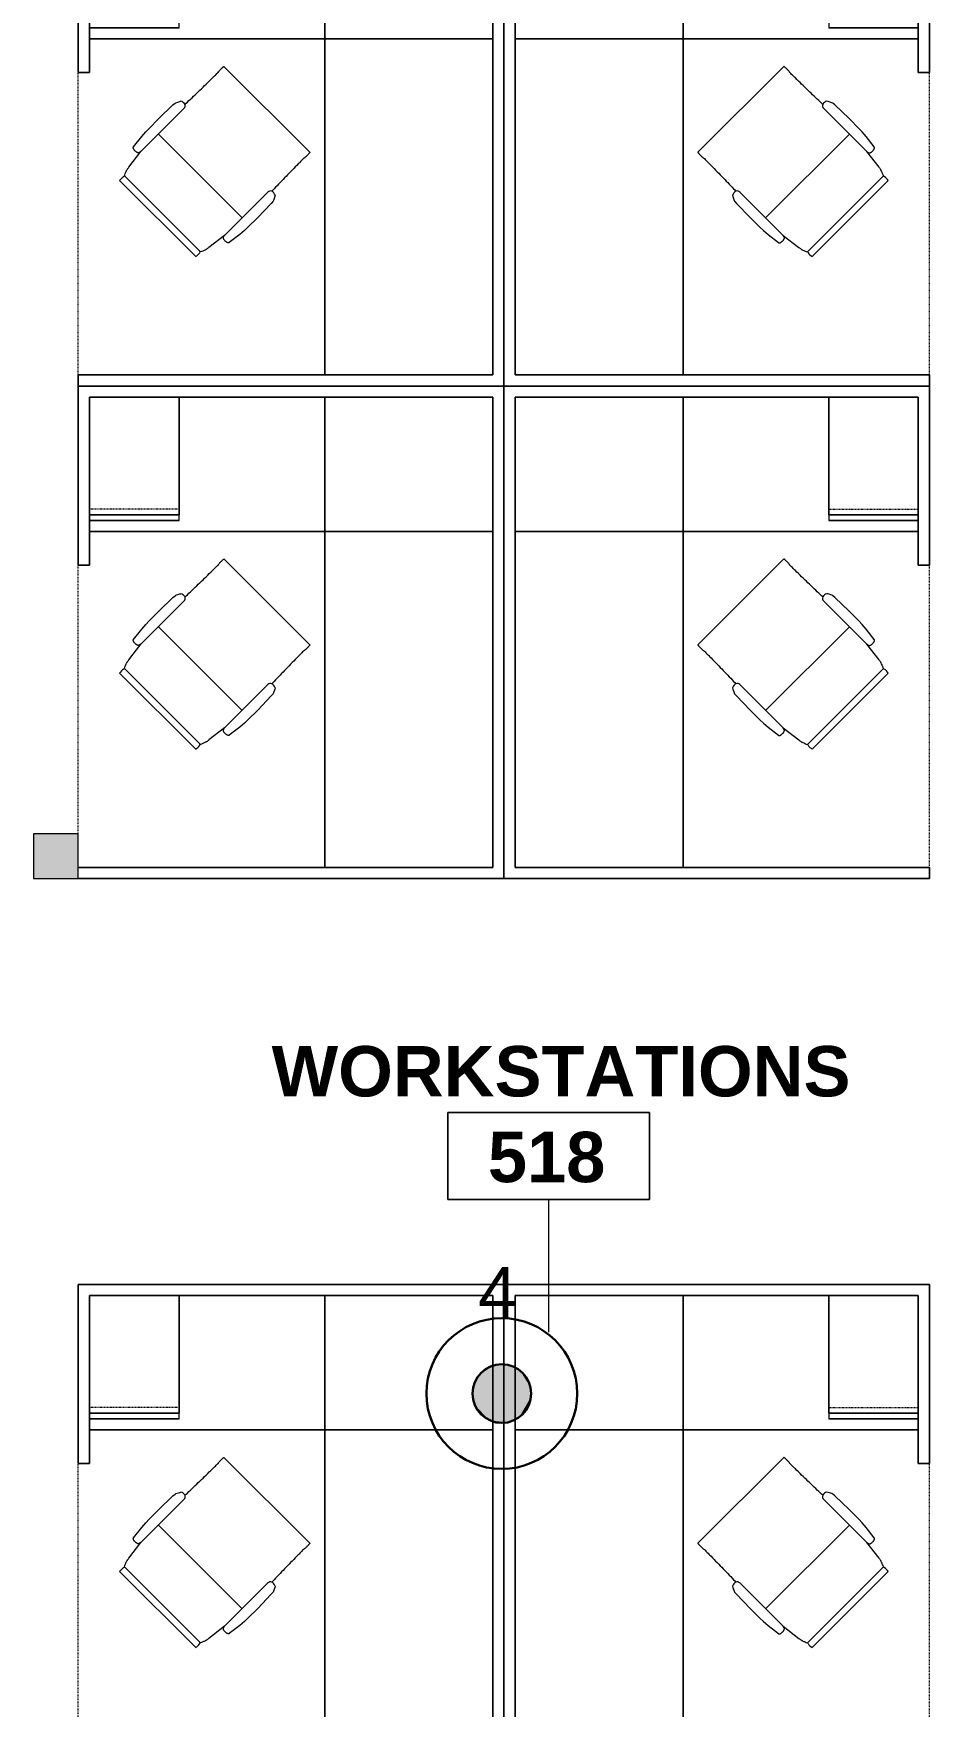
# Model space of a CAD drawing. Header units: inches. Extents: x 0 to 1865, y 0 to 1094.
# Drawn here: x 293 to 453, y 369.6 to 668.5 of the extents above; entities that cross this region are included whole.
import ezdxf

# ---------------------------------------------------------------- set-up
doc = ezdxf.new("R2010")
doc.units = ezdxf.units.IN
doc.header["$MEASUREMENT"] = 0
doc.linetypes.add('DASH 1_32_', pattern=[0.0625, 0.03125, -0.03125])
doc.linetypes.add('Dash 1_8_', pattern=[0.25, 0.125, -0.125])
for name, color, linetype, lineweight in [('A-ANNO-NOTE', 131, 'Continuous', 9), ('A-AREA-IDEN', 2, 'Continuous', 9), ('CORE', 7, 'Continuous', 9), ('I-FURN', 30, 'Continuous', 9), ('S-COLS', 52, 'Continuous', 13), ('Victor Bldg - 5th Floor_LINK_dwg', 8, 'Continuous', 9)]:
    doc.layers.add(name, color=color, linetype=linetype, lineweight=lineweight)
doc.styles.add('Swis721 Lt BT', font='swissl.ttf', dxfattribs={"height": 9})
doc.styles.add('Swis721 Lt BT_B', font='', dxfattribs={"height": 9})
doc.styles.get('Swis721 Lt BT_B').set_extended_font_data('Swis721 Lt BT', bold=True)

# ---------------------------------------------------------------- blocks, each defined once
blk = doc.blocks.new('Victor Bldg - 5th Floor_LINK_dwg-6972324-Level 05 POWER _ SIGNAL')
at = {"layer": 'CORE'}
for p, q in [((301, 519.5), (301, 525.5)), ((301, 517.5), (301, 519.5))]:
    blk.add_line(p, q, dxfattribs=at)
blk = doc.blocks.new('Concrete-Rectangular-Column - 8x8-7061903-Level 05 POWER _ SIGNAL')
at = {"layer": 'S-COLS', "lineweight": 9}
blk.add_hatch(color=7, dxfattribs=at).paths.add_polyline_path([(4, -4), (4, 4), (-4, 4), (-4, -4)], flags=0)
at = {"layer": 'S-COLS', "color": 8, "lineweight": 20}
for p, q in [((4, 4), (-4, 4)), ((-4, 4), (-4, -4)), ((4, -4), (4, 4)), ((-4, -4), (4, -4))]:
    blk.add_line(p, q, dxfattribs=at)
blk = doc.blocks.new('HermanMiller_Collection_Eames_AluminumGroup_LoungeChairSwivel - Arms Swivel Base-7952355-Level 05 POWER _ SIGNAL')
at = {"layer": 'I-FURN'}
for p, q in [((-6.94, 12.09), (-4.59, 12.38)), ((-4.59, 12.38), (-3.51, 12.46)), ((-3.51, 12.46), (-2.64, 12.49)), ((-2.64, 12.49), (-0.18, 12.49)), ((-0.18, 12.49), (3.32, 12.43)), ((3.32, 12.43), (3.84, 12.38)), ((3.84, 12.38), (3.99, 12.34)), ((3.99, 12.34), (4.64, 12.01)), ((4.64, 12.01), (4.83, 11.89)), ((-12.96, -9.61), (-12.96, 9.61)), ((-11.95, 9.63), (-11.95, 9.59)), ((-11.95, 9.59), (-11.76, 9.6)), ((-11.76, -9.6), (-11.76, 9.6)), ((-10.12, 10.12), (-6.61, 10.58)), ((-6.61, 10.58), (-6.94, 10.64)), ((-6.61, 10.58), (4.33, 10.58)), ((-2.19, 10.58), (-2.19, -10.58)), ((13.22, 10.83), (13.22, 10.86)), ((14.64, 10.85), (14.64, -10.85)), ((-11.95, -9.59), (-11.95, -9.63)), ((-11.76, -9.6), (-11.95, -9.59)), ((-6.61, -10.58), (-10.12, -10.12)), ((-6.94, -10.64), (-6.61, -10.58)), ((-6.61, -10.58), (4.33, -10.58)), ((4.83, -11.89), (4.64, -12.01)), ((13.22, -10.86), (13.22, -10.83)), ((-4.59, -12.38), (-6.94, -12.09)), ((-3.51, -12.46), (-4.59, -12.38)), ((-2.64, -12.49), (-3.51, -12.46)), ((-0.18, -12.49), (-2.64, -12.49)), ((3.32, -12.43), (-0.18, -12.49)), ((3.84, -12.38), (3.32, -12.43)), ((3.99, -12.34), (3.84, -12.38)), ((4.64, -12.01), (3.99, -12.34))]:
    blk.add_line(p, q, dxfattribs=at)
at = {"layer": 'I-FURN', "flags": 128}
for points in [[(4.94, 10.96), (5.23, 10.95), (5.52, 10.95)], [(5.52, -10.95), (5.23, -10.95), (4.94, -10.96)]]:
    blk.add_lwpolyline(points, dxfattribs=at)
at = {"layer": 'I-FURN'}
for centre, radius, start, end in [((-12.38, 5.3), 4.35, 84.2936, 97.7064), ((4.33, 11.27), 0.69, 270, 332.7502), ((3.68, 11.28), 1.3, 345.8347, 28.1255), ((-12.38, -5.3), 4.35, 262.2936, 275.7064), ((4.33, -11.27), 0.69, 27.2498, 90), ((3.68, -11.28), 1.3, 331.8745, 14.1653)]:
    blk.add_arc(centre, radius, start, end, dxfattribs=at)
for points, knots in [([(-6.94, 10.64), (-6.95, 10.65), (-6.96, 10.65), (-6.99, 10.65), (-7, 10.66), (-7.02, 10.67), (-7.03, 10.68), (-7.05, 10.69), (-7.06, 10.7), (-7.07, 10.71), (-7.08, 10.72), (-7.09, 10.73), (-7.1, 10.74), (-7.11, 10.76), (-7.11, 10.77), (-7.12, 10.78), (-7.13, 10.8), (-7.14, 10.81), (-7.15, 10.83), (-7.16, 10.85), (-7.17, 10.87), (-7.18, 10.9), (-7.2, 10.95), (-7.22, 11.02), (-7.24, 11.11), (-7.25, 11.23), (-7.26, 11.37), (-7.25, 11.52), (-7.23, 11.66), (-7.21, 11.77), (-7.18, 11.85), (-7.16, 11.9), (-7.15, 11.92), (-7.14, 11.94), (-7.13, 11.96), (-7.12, 11.97), (-7.11, 11.98), (-7.1, 12), (-7.09, 12.01), (-7.08, 12.02), (-7.07, 12.03), (-7.06, 12.04), (-7.05, 12.04), (-7.05, 12.05), (-7.03, 12.06), (-7.02, 12.07), (-7, 12.08), (-6.99, 12.08), (-6.97, 12.09), (-6.95, 12.09), (-6.94, 12.09)], [-1, -1, -1, -1, -0.984375, -0.96875, -0.957031, -0.953125, -0.9375, -0.921875, -0.917969, -0.914062, -0.90625, -0.890625, -0.882812, -0.875, -0.867188, -0.859375, -0.84375, -0.835938, -0.828125, -0.8125, -0.796875, -0.78125, -0.75, -0.708333, -0.666667, -0.583333, -0.5, -0.416667, -0.333333, -0.25, -0.208333, -0.1875, -0.166667, -0.15625, -0.145833, -0.135417, -0.125, -0.114583, -0.104167, -0.09375, -0.088542, -0.083333, -0.078125, -0.072917, -0.0625, -0.052083, -0.041667, -0.03125, -0.020833, 0, 0, 0, 0]), ([(13.22, 10.86), (13.22, 10.87), (13.22, 10.87), (13.23, 10.87), (13.25, 10.88), (13.27, 10.88), (13.29, 10.88), (13.32, 10.88), (13.34, 10.88)], [-1, -1, -1, -1, -0.75, -0.625, -0.5, -0.375, -0.25, 0, 0, 0, 0]), ([(13.34, 10.88), (13.4, 10.89), (13.61, 10.9), (13.97, 10.9), (14.25, 10.89), (14.38, 10.89), (14.47, 10.88), (14.54, 10.87), (14.6, 10.87), (14.63, 10.86), (14.64, 10.85), (14.64, 10.85)], [-1, -1, -1, -1, -0.857143, -0.571429, -0.428571, -0.357143, -0.285714, -0.214286, -0.142857, -0.071429, 0, 0, 0, 0]), ([(-6.94, -12.09), (-6.95, -12.09), (-6.96, -12.09), (-6.99, -12.08), (-7, -12.08), (-7.02, -12.07), (-7.03, -12.06), (-7.05, -12.05), (-7.06, -12.04), (-7.07, -12.03), (-7.08, -12.02), (-7.09, -12.01), (-7.1, -12), (-7.11, -11.98), (-7.12, -11.97), (-7.12, -11.96), (-7.13, -11.94), (-7.14, -11.93), (-7.15, -11.91), (-7.16, -11.89), (-7.17, -11.87), (-7.18, -11.84), (-7.21, -11.77), (-7.23, -11.66), (-7.26, -11.47), (-7.26, -11.28), (-7.24, -11.11), (-7.22, -11.02), (-7.2, -10.95), (-7.18, -10.89), (-7.16, -10.85), (-7.15, -10.82), (-7.13, -10.8), (-7.13, -10.78), (-7.12, -10.77), (-7.11, -10.76), (-7.1, -10.74), (-7.08, -10.73), (-7.08, -10.72), (-7.07, -10.71), (-7.06, -10.7), (-7.05, -10.69), (-7.05, -10.69), (-7.03, -10.68), (-7.02, -10.67), (-7, -10.66), (-6.99, -10.65), (-6.97, -10.65), (-6.95, -10.65), (-6.94, -10.64)], [-1, -1, -1, -1, -0.984375, -0.96875, -0.957031, -0.953125, -0.9375, -0.921875, -0.917969, -0.914062, -0.90625, -0.890625, -0.882812, -0.875, -0.867188, -0.859375, -0.84375, -0.835938, -0.828125, -0.8125, -0.796875, -0.78125, -0.75, -0.666667, -0.583333, -0.416667, -0.333333, -0.291667, -0.25, -0.208333, -0.1875, -0.166667, -0.15625, -0.145833, -0.135417, -0.125, -0.114583, -0.104167, -0.09375, -0.088542, -0.083333, -0.078125, -0.072917, -0.0625, -0.052083, -0.041667, -0.03125, -0.020833, 0, 0, 0, 0]), ([(13.34, -10.88), (13.32, -10.88), (13.29, -10.88), (13.27, -10.88), (13.25, -10.88), (13.23, -10.87), (13.22, -10.87), (13.22, -10.87), (13.22, -10.86)], [-1, -1, -1, -1, -0.75, -0.625, -0.5, -0.375, -0.25, 0, 0, 0, 0]), ([(14.64, -10.85), (14.64, -10.86), (14.62, -10.86), (14.52, -10.88), (14.27, -10.9), (13.87, -10.9), (13.54, -10.9), (13.4, -10.89), (13.34, -10.88)], [-1, -1, -1, -1, -0.892857, -0.785714, -0.571429, -0.285714, -0.142857, 0, 0, 0, 0])]:
    blk.add_open_spline(points, degree=3, knots=knots, dxfattribs=at)
for points in [[(-11.76, 9.6), (-11.64, 9.67), (-11.37, 9.8), (-11.02, 9.92), (-10.83, 9.99)], [(-10.83, 9.99), (-10.79, 10), (-10.71, 10.02), (-10.55, 10.06), (-10.35, 10.09), (-10.2, 10.11), (-10.12, 10.12)], [(5.52, 10.95), (6.54, 10.92), (8.59, 10.89), (10.68, 10.85), (11.73, 10.84)], [(11.73, 10.84), (11.97, 10.84), (12.47, 10.83), (12.96, 10.83), (13.22, 10.83)], [(-10.83, -9.99), (-11.02, -9.92), (-11.37, -9.8), (-11.64, -9.67), (-11.76, -9.6)], [(-10.12, -10.12), (-10.2, -10.11), (-10.35, -10.09), (-10.55, -10.06), (-10.71, -10.02), (-10.79, -10), (-10.83, -9.99)], [(11.73, -10.84), (10.68, -10.85), (8.59, -10.89), (6.54, -10.92), (5.52, -10.95)], [(13.22, -10.83), (12.96, -10.83), (12.47, -10.83), (11.97, -10.84), (11.73, -10.84)]]:
    blk.add_open_spline(points, degree=3, dxfattribs=at)
blk = doc.blocks.new('Adjustable Workstation 1 - 6x7-V17-Level 05 POWER _ SIGNAL')
at = {"layer": 'I-FURN'}
for p, q in [((76, 0), (0, 0)), ((0, 0), (0, -88)), ((0, 0), (76, 0)), ((0, -88), (0, 0)), ((76, -2), (76, 0)), ((76, 0), (76, -2)), ((32, -2), (2, -2)), ((2, -2), (2, -86)), ((2, -86), (2, -2)), ((2, -2), (32, -2)), ((2, -86), (2, -2)), ((2, -2), (76, -2)), ((32, -2), (2, -2)), ((2, -2), (2, -62)), ((32, -86), (32, -2)), ((32, -2), (32, -86)), ((76, -2), (32, -2)), ((76, -56), (74, -56)), ((74, -56), (74, -86)), ((74, -62), (74, -56)), ((74, -56), (76, -56)), ((76, -80), (76, -56)), ((76, -56), (76, -80)), ((2, -62), (2, -86)), ((32, -62), (2, -62)), ((2, -62), (2, -86)), ((2, -86), (2, -62)), ((2, -62), (32, -62)), ((74, -62), (32, -62)), ((32, -62), (74, -62)), ((74, -64), (74, -62)), ((74, -86), (74, -62)), ((74, -62), (74, -86)), ((58, -64), (74, -64)), ((58, -64), (74, -64)), ((58, -64), (74, -64)), ((58, -64), (74, -64)), ((58, -64), (74, -64)), ((58, -64), (74, -64)), ((58, -64), (58, -86)), ((74, -64), (58, -64)), ((74, -64), (58, -64)), ((58, -64), (58, -65)), ((74, -64), (58, -64)), ((58, -64), (74, -64)), ((58, -64), (58, -65)), ((58, -64), (58, -65)), ((74, -64), (58, -64)), ((58, -64), (74, -64)), ((58, -64), (58, -65)), ((58, -64), (58, -65)), ((74, -64), (58, -64)), ((58, -64), (74, -64)), ((58, -64), (58, -65)), ((58, -64), (58, -65)), ((58, -65), (74, -65)), ((58, -86), (58, -65)), ((58, -65), (74, -65)), ((74, -65), (58, -65)), ((58, -65), (74, -65)), ((74, -65), (58, -65)), ((58, -65), (74, -65)), ((74, -65), (58, -65)), ((58, -65), (74, -65)), ((74, -86), (74, -64)), ((74, -65), (74, -64)), ((74, -65), (74, -64)), ((74, -64), (74, -65)), ((74, -65), (74, -64)), ((74, -64), (74, -65)), ((74, -65), (74, -64)), ((74, -64), (74, -65)), ((74, -65), (74, -64)), ((74, -65), (74, -86)), ((74, -86), (74, -65)), ((76, -80), (76, -88)), ((2, -86), (32, -86)), ((32, -86), (2, -86)), ((74, -86), (2, -86)), ((2, -86), (32, -86)), ((2, -86), (32, -86)), ((32, -86), (2, -86)), ((32, -86), (58, -86)), ((32, -86), (74, -86)), ((74, -86), (32, -86)), ((58, -86), (74, -86)), ((74, -86), (58, -86)), ((58, -86), (74, -86)), ((0, -88), (76, -88)), ((76, -88), (0, -88))]:
    blk.add_line(p, q, dxfattribs=at)
at = {"layer": 'I-FURN', "linetype": 'Dash 1_8_'}
for p, q in [((76, 0), (76, -2)), ((76, -2), (76, -56)), ((76, -56), (76, -80)), ((76, -80), (76, -88))]:
    blk.add_line(p, q, dxfattribs=at)
at = {"layer": 'I-FURN', "linetype": 'DASH 1_32_'}
blk.add_line((58, -66), (74, -66), dxfattribs=at)
blk = doc.blocks.new('HermanMiller_Collection_Eames_AluminumGroup_LoungeChairSwivel - Arms Swivel Base-7952356-Level 05 POWER _ SIGNAL')
at = {"layer": 'I-FURN'}
for p, q in [((-4.59, 12.38), (-6.94, 12.09)), ((-3.51, 12.46), (-4.59, 12.38)), ((-2.64, 12.49), (-3.51, 12.46)), ((-0.18, 12.49), (-2.64, 12.49)), ((3.32, 12.43), (-0.18, 12.49)), ((3.84, 12.38), (3.32, 12.43)), ((3.99, 12.34), (3.84, 12.38)), ((4.64, 12.01), (3.99, 12.34)), ((4.83, 11.89), (4.64, 12.01)), ((-12.96, 9.61), (-12.96, -9.61)), ((-11.95, 9.59), (-11.95, 9.63)), ((-11.76, 9.6), (-11.95, 9.59)), ((-11.76, 9.6), (-11.76, -9.6)), ((-6.61, 10.58), (-10.12, 10.12)), ((-6.94, 10.64), (-6.61, 10.58)), ((-6.61, 10.58), (4.33, 10.58)), ((-2.19, -10.58), (-2.19, 10.58)), ((13.22, 10.86), (13.22, 10.83)), ((14.64, -10.85), (14.64, 10.85)), ((-11.95, -9.63), (-11.95, -9.59)), ((-11.95, -9.59), (-11.76, -9.6)), ((-10.12, -10.12), (-6.61, -10.58)), ((-6.61, -10.58), (-6.94, -10.64)), ((-6.61, -10.58), (4.33, -10.58)), ((4.64, -12.01), (4.83, -11.89)), ((13.22, -10.83), (13.22, -10.86)), ((-6.94, -12.09), (-4.59, -12.38)), ((-4.59, -12.38), (-3.51, -12.46)), ((-3.51, -12.46), (-2.64, -12.49)), ((-2.64, -12.49), (-0.18, -12.49)), ((-0.18, -12.49), (3.32, -12.43)), ((3.32, -12.43), (3.84, -12.38)), ((3.84, -12.38), (3.99, -12.34)), ((3.99, -12.34), (4.64, -12.01))]:
    blk.add_line(p, q, dxfattribs=at)
at = {"layer": 'I-FURN', "flags": 128}
for points in [[(5.52, 10.95), (5.23, 10.95), (4.94, 10.96)], [(4.94, -10.96), (5.23, -10.95), (5.52, -10.95)]]:
    blk.add_lwpolyline(points, dxfattribs=at)
at = {"layer": 'I-FURN'}
for centre, radius, start, end in [((-12.38, 5.3), 4.35, 84.2936, 97.7064), ((4.33, 11.27), 0.69, 270, 332.7502), ((3.68, 11.28), 1.3, 345.8347, 28.1255), ((-12.38, -5.3), 4.35, 262.2936, 275.7064), ((4.33, -11.27), 0.69, 27.2498, 90), ((3.68, -11.28), 1.3, 331.8745, 14.1653)]:
    blk.add_arc(centre, radius, start, end, dxfattribs=at)
for points, knots in [([(-6.94, 12.09), (-6.95, 12.09), (-6.97, 12.09), (-6.99, 12.08), (-7, 12.08), (-7.02, 12.07), (-7.03, 12.06), (-7.05, 12.05), (-7.05, 12.04), (-7.06, 12.04), (-7.07, 12.03), (-7.08, 12.02), (-7.09, 12.01), (-7.1, 12), (-7.11, 11.98), (-7.12, 11.97), (-7.13, 11.96), (-7.14, 11.94), (-7.15, 11.92), (-7.16, 11.9), (-7.18, 11.85), (-7.21, 11.77), (-7.23, 11.66), (-7.25, 11.52), (-7.26, 11.37), (-7.25, 11.23), (-7.24, 11.11), (-7.22, 11.02), (-7.2, 10.95), (-7.18, 10.9), (-7.17, 10.87), (-7.16, 10.85), (-7.15, 10.83), (-7.14, 10.81), (-7.13, 10.8), (-7.12, 10.78), (-7.11, 10.77), (-7.11, 10.76), (-7.1, 10.74), (-7.09, 10.73), (-7.08, 10.72), (-7.07, 10.71), (-7.06, 10.7), (-7.05, 10.69), (-7.03, 10.68), (-7.02, 10.67), (-7, 10.66), (-6.99, 10.65), (-6.96, 10.65), (-6.95, 10.65), (-6.94, 10.64)], [0, 0, 0, 0, 0.020833, 0.03125, 0.041667, 0.052083, 0.0625, 0.072917, 0.078125, 0.083333, 0.088542, 0.09375, 0.104167, 0.114583, 0.125, 0.135417, 0.145833, 0.15625, 0.166667, 0.1875, 0.208333, 0.25, 0.333333, 0.416667, 0.5, 0.583333, 0.666667, 0.708333, 0.75, 0.78125, 0.796875, 0.8125, 0.828125, 0.835938, 0.84375, 0.859375, 0.867188, 0.875, 0.882812, 0.890625, 0.90625, 0.914062, 0.917969, 0.921875, 0.9375, 0.953125, 0.957031, 0.96875, 0.984375, 1, 1, 1, 1]), ([(13.34, 10.88), (13.32, 10.88), (13.29, 10.88), (13.27, 10.88), (13.25, 10.88), (13.23, 10.87), (13.22, 10.87), (13.22, 10.87), (13.22, 10.86)], [0, 0, 0, 0, 0.25, 0.375, 0.5, 0.625, 0.75, 1, 1, 1, 1]), ([(14.64, 10.85), (14.64, 10.85), (14.63, 10.86), (14.6, 10.87), (14.54, 10.87), (14.47, 10.88), (14.38, 10.89), (14.25, 10.89), (13.97, 10.9), (13.61, 10.9), (13.4, 10.89), (13.34, 10.88)], [0, 0, 0, 0, 0.071429, 0.142857, 0.214286, 0.285714, 0.357143, 0.428571, 0.571429, 0.857143, 1, 1, 1, 1]), ([(-6.94, -10.64), (-6.95, -10.65), (-6.97, -10.65), (-6.99, -10.65), (-7, -10.66), (-7.02, -10.67), (-7.03, -10.68), (-7.05, -10.69), (-7.05, -10.69), (-7.06, -10.7), (-7.07, -10.71), (-7.08, -10.72), (-7.08, -10.73), (-7.1, -10.74), (-7.11, -10.76), (-7.12, -10.77), (-7.13, -10.78), (-7.13, -10.8), (-7.15, -10.82), (-7.16, -10.85), (-7.18, -10.89), (-7.2, -10.95), (-7.22, -11.02), (-7.24, -11.11), (-7.26, -11.28), (-7.26, -11.47), (-7.23, -11.66), (-7.21, -11.77), (-7.18, -11.84), (-7.17, -11.87), (-7.16, -11.89), (-7.15, -11.91), (-7.14, -11.93), (-7.13, -11.94), (-7.12, -11.96), (-7.12, -11.97), (-7.11, -11.98), (-7.1, -12), (-7.09, -12.01), (-7.08, -12.02), (-7.07, -12.03), (-7.06, -12.04), (-7.05, -12.05), (-7.03, -12.06), (-7.02, -12.07), (-7, -12.08), (-6.99, -12.08), (-6.96, -12.09), (-6.95, -12.09), (-6.94, -12.09)], [0, 0, 0, 0, 0.020833, 0.03125, 0.041667, 0.052083, 0.0625, 0.072917, 0.078125, 0.083333, 0.088542, 0.09375, 0.104167, 0.114583, 0.125, 0.135417, 0.145833, 0.15625, 0.166667, 0.1875, 0.208333, 0.25, 0.291667, 0.333333, 0.416667, 0.583333, 0.666667, 0.75, 0.78125, 0.796875, 0.8125, 0.828125, 0.835938, 0.84375, 0.859375, 0.867188, 0.875, 0.882812, 0.890625, 0.90625, 0.914062, 0.917969, 0.921875, 0.9375, 0.953125, 0.957031, 0.96875, 0.984375, 1, 1, 1, 1]), ([(13.22, -10.86), (13.22, -10.87), (13.22, -10.87), (13.23, -10.87), (13.25, -10.88), (13.27, -10.88), (13.29, -10.88), (13.32, -10.88), (13.34, -10.88)], [0, 0, 0, 0, 0.25, 0.375, 0.5, 0.625, 0.75, 1, 1, 1, 1]), ([(13.34, -10.88), (13.4, -10.89), (13.54, -10.9), (13.87, -10.9), (14.27, -10.9), (14.52, -10.88), (14.62, -10.86), (14.64, -10.86), (14.64, -10.85)], [0, 0, 0, 0, 0.142857, 0.285714, 0.571429, 0.785714, 0.892857, 1, 1, 1, 1])]:
    blk.add_open_spline(points, degree=3, knots=knots, dxfattribs=at)
for points in [[(-10.83, 9.99), (-11.02, 9.92), (-11.37, 9.8), (-11.64, 9.67), (-11.76, 9.6)], [(-10.12, 10.12), (-10.2, 10.11), (-10.35, 10.09), (-10.55, 10.06), (-10.71, 10.02), (-10.79, 10), (-10.83, 9.99)], [(11.73, 10.84), (10.68, 10.85), (8.59, 10.89), (6.54, 10.92), (5.52, 10.95)], [(13.22, 10.83), (12.96, 10.83), (12.47, 10.83), (11.97, 10.84), (11.73, 10.84)], [(-11.76, -9.6), (-11.64, -9.67), (-11.37, -9.8), (-11.02, -9.92), (-10.83, -9.99)], [(-10.83, -9.99), (-10.79, -10), (-10.71, -10.02), (-10.55, -10.06), (-10.35, -10.09), (-10.2, -10.11), (-10.12, -10.12)], [(5.52, -10.95), (6.54, -10.92), (8.59, -10.89), (10.68, -10.85), (11.73, -10.84)], [(11.73, -10.84), (11.97, -10.84), (12.47, -10.83), (12.96, -10.83), (13.22, -10.83)]]:
    blk.add_open_spline(points, degree=3, dxfattribs=at)
blk = doc.blocks.new('Adjustable Workstation 1 - 6x7-V14-Level 05 POWER _ SIGNAL')
at = {"layer": 'I-FURN'}
for p, q in [((76, 88), (0, 88)), ((0, 88), (0, 0)), ((0, 0), (0, 88)), ((0, 88), (76, 88)), ((76, 56), (76, 88)), ((76, 88), (76, 56)), ((32, 86), (2, 86)), ((2, 86), (2, 2)), ((2, 2), (2, 86)), ((2, 86), (32, 86)), ((2, 2), (2, 86)), ((2, 86), (74, 86)), ((32, 86), (2, 86)), ((2, 86), (2, 62)), ((32, 86), (2, 86)), ((2, 86), (2, 62)), ((2, 62), (2, 86)), ((2, 86), (32, 86)), ((32, 2), (32, 86)), ((32, 86), (32, 2)), ((58, 86), (32, 86)), ((74, 86), (32, 86)), ((32, 86), (74, 86)), ((74, 86), (58, 86)), ((58, 86), (58, 64)), ((58, 65), (58, 86)), ((58, 86), (74, 86)), ((74, 86), (58, 86)), ((74, 64), (74, 86)), ((74, 86), (74, 65)), ((74, 86), (74, 56)), ((74, 65), (74, 86)), ((74, 62), (74, 86)), ((74, 86), (74, 62)), ((74, 65), (58, 65)), ((74, 65), (58, 65)), ((58, 65), (58, 64)), ((74, 65), (58, 65)), ((58, 65), (74, 65)), ((58, 65), (58, 64)), ((58, 65), (58, 64)), ((74, 65), (58, 65)), ((58, 65), (74, 65)), ((58, 65), (58, 64)), ((58, 65), (58, 64)), ((74, 65), (58, 65)), ((58, 65), (74, 65)), ((58, 65), (58, 64)), ((58, 65), (58, 64)), ((58, 64), (74, 64)), ((58, 64), (74, 64)), ((58, 64), (74, 64)), ((58, 64), (74, 64)), ((58, 64), (74, 64)), ((58, 64), (74, 64)), ((58, 64), (74, 64)), ((58, 64), (74, 64)), ((74, 64), (58, 64)), ((58, 64), (74, 64)), ((74, 64), (58, 64)), ((58, 64), (74, 64)), ((74, 64), (58, 64)), ((58, 64), (74, 64)), ((74, 64), (74, 65)), ((74, 64), (74, 65)), ((74, 65), (74, 64)), ((74, 64), (74, 65)), ((74, 65), (74, 64)), ((74, 64), (74, 65)), ((74, 65), (74, 64)), ((74, 64), (74, 65)), ((74, 62), (74, 64)), ((2, 62), (2, 2)), ((2, 62), (32, 62)), ((32, 62), (2, 62)), ((32, 62), (74, 62)), ((74, 62), (32, 62)), ((74, 56), (74, 62)), ((74, 56), (76, 56)), ((76, 56), (74, 56)), ((0, 0), (76, 0)), ((76, 0), (0, 0)), ((2, 2), (32, 2)), ((32, 2), (2, 2)), ((76, 2), (2, 2)), ((2, 2), (32, 2)), ((32, 2), (76, 2)), ((76, 0), (76, 2)), ((76, 2), (76, 0))]:
    blk.add_line(p, q, dxfattribs=at)
at = {"layer": 'I-FURN', "linetype": 'Dash 1_8_'}
for p, q in [((76, 56), (76, 88)), ((76, 2), (76, 56)), ((76, 0), (76, 2))]:
    blk.add_line(p, q, dxfattribs=at)
at = {"layer": 'I-FURN', "linetype": 'DASH 1_32_'}
blk.add_line((58, 66), (74, 66), dxfattribs=at)
blk = doc.blocks.new('Adjustable Workstation 1 - 6x7-V18-Level 05 POWER _ SIGNAL')
at = {"layer": 'I-FURN'}
for p, q in [((76, 0), (0, 0)), ((0, 0), (0, -88)), ((0, 0), (76, 0)), ((0, -88), (0, 0)), ((76, 0), (76, -2)), ((32, -2), (2, -2)), ((2, -2), (2, -86)), ((2, -86), (2, -2)), ((2, -2), (32, -2)), ((2, -86), (2, -2)), ((2, -2), (76, -2)), ((32, -2), (2, -2)), ((2, -2), (2, -62)), ((32, -86), (32, -2)), ((32, -2), (32, -86)), ((76, -2), (32, -2)), ((76, -56), (74, -56)), ((74, -56), (74, -86)), ((74, -62), (74, -56)), ((74, -56), (76, -56)), ((76, -88), (76, -56)), ((76, -56), (76, -88)), ((2, -62), (2, -86)), ((32, -62), (2, -62)), ((2, -62), (2, -86)), ((2, -86), (2, -62)), ((2, -62), (32, -62)), ((74, -62), (32, -62)), ((32, -62), (74, -62)), ((74, -64), (74, -62)), ((74, -86), (74, -62)), ((74, -62), (74, -86)), ((58, -64), (74, -64)), ((58, -64), (74, -64)), ((58, -64), (74, -64)), ((58, -64), (74, -64)), ((58, -64), (74, -64)), ((58, -64), (74, -64)), ((58, -64), (58, -86)), ((74, -64), (58, -64)), ((74, -64), (58, -64)), ((58, -64), (58, -65)), ((74, -64), (58, -64)), ((58, -64), (74, -64)), ((58, -64), (58, -65)), ((58, -64), (58, -65)), ((74, -64), (58, -64)), ((58, -64), (74, -64)), ((58, -64), (58, -65)), ((58, -64), (58, -65)), ((74, -64), (58, -64)), ((58, -64), (74, -64)), ((58, -64), (58, -65)), ((58, -64), (58, -65)), ((58, -65), (74, -65)), ((58, -86), (58, -65)), ((58, -65), (74, -65)), ((74, -65), (58, -65)), ((58, -65), (74, -65)), ((74, -65), (58, -65)), ((58, -65), (74, -65)), ((74, -65), (58, -65)), ((58, -65), (74, -65)), ((74, -86), (74, -64)), ((74, -65), (74, -64)), ((74, -65), (74, -64)), ((74, -64), (74, -65)), ((74, -65), (74, -64)), ((74, -64), (74, -65)), ((74, -65), (74, -64)), ((74, -64), (74, -65)), ((74, -65), (74, -64)), ((74, -65), (74, -86)), ((74, -86), (74, -65)), ((2, -86), (32, -86)), ((32, -86), (2, -86)), ((74, -86), (2, -86)), ((2, -86), (32, -86)), ((2, -86), (32, -86)), ((32, -86), (2, -86)), ((32, -86), (58, -86)), ((32, -86), (74, -86)), ((74, -86), (32, -86)), ((58, -86), (74, -86)), ((74, -86), (58, -86)), ((58, -86), (74, -86)), ((0, -88), (76, -88)), ((76, -88), (0, -88))]:
    blk.add_line(p, q, dxfattribs=at)
at = {"layer": 'I-FURN', "linetype": 'Dash 1_8_'}
for p, q in [((76, 0), (76, -2)), ((76, -2), (76, -8)), ((76, -8), (76, -56)), ((76, -56), (76, -88))]:
    blk.add_line(p, q, dxfattribs=at)
at = {"layer": 'I-FURN', "linetype": 'DASH 1_32_'}
blk.add_line((58, -66), (74, -66), dxfattribs=at)
blk = doc.blocks.new('Adjustable Workstation 1 - 6x7-V30-Level 05 POWER _ SIGNAL')
at = {"layer": 'I-FURN'}
for p, q in [((76, 0), (0, 0)), ((0, 0), (0, -88)), ((0, 0), (76, 0)), ((0, -88), (0, 0)), ((76, 0), (76, -0.5)), ((32, -2), (2, -2)), ((2, -2), (2, -86)), ((2, -86), (2, -2)), ((2, -2), (32, -2)), ((2, -86), (2, -2)), ((2, -2), (76, -2)), ((32, -2), (2, -2)), ((2, -2), (2, -62)), ((32, -86), (32, -2)), ((32, -2), (32, -86)), ((76, -2), (32, -2)), ((76, -2), (76, -0.5)), ((76, -0.5), (76, -2)), ((76, -56), (74, -56)), ((74, -56), (74, -86)), ((74, -62), (74, -56)), ((74, -56), (76, -56)), ((76, -88), (76, -56)), ((76, -56), (76, -88)), ((2, -62), (2, -86)), ((32, -62), (2, -62)), ((2, -62), (2, -86)), ((2, -86), (2, -62)), ((2, -62), (32, -62)), ((74, -62), (32, -62)), ((32, -62), (74, -62)), ((74, -64), (74, -62)), ((74, -86), (74, -62)), ((74, -62), (74, -86)), ((58, -64), (74, -64)), ((58, -64), (74, -64)), ((58, -64), (74, -64)), ((58, -64), (74, -64)), ((58, -64), (74, -64)), ((58, -64), (74, -64)), ((58, -64), (58, -86)), ((74, -64), (58, -64)), ((74, -64), (58, -64)), ((58, -64), (58, -65)), ((74, -64), (58, -64)), ((58, -64), (74, -64)), ((58, -64), (58, -65)), ((58, -64), (58, -65)), ((74, -64), (58, -64)), ((58, -64), (74, -64)), ((58, -64), (58, -65)), ((58, -64), (58, -65)), ((74, -64), (58, -64)), ((58, -64), (74, -64)), ((58, -64), (58, -65)), ((58, -64), (58, -65)), ((58, -65), (74, -65)), ((58, -86), (58, -65)), ((58, -65), (74, -65)), ((74, -65), (58, -65)), ((58, -65), (74, -65)), ((74, -65), (58, -65)), ((58, -65), (74, -65)), ((74, -65), (58, -65)), ((58, -65), (74, -65)), ((74, -86), (74, -64)), ((74, -65), (74, -64)), ((74, -65), (74, -64)), ((74, -64), (74, -65)), ((74, -65), (74, -64)), ((74, -64), (74, -65)), ((74, -65), (74, -64)), ((74, -64), (74, -65)), ((74, -65), (74, -64)), ((74, -65), (74, -86)), ((74, -86), (74, -65)), ((2, -86), (32, -86)), ((32, -86), (2, -86)), ((74, -86), (2, -86)), ((2, -86), (32, -86)), ((2, -86), (32, -86)), ((32, -86), (2, -86)), ((32, -86), (58, -86)), ((32, -86), (74, -86)), ((74, -86), (32, -86)), ((58, -86), (74, -86)), ((74, -86), (58, -86)), ((58, -86), (74, -86)), ((0, -88), (76, -88)), ((76, -88), (0, -88))]:
    blk.add_line(p, q, dxfattribs=at)
at = {"layer": 'I-FURN', "linetype": 'Dash 1_8_'}
for p, q in [((76, 0), (76, -0.5)), ((76, -0.5), (76, -2)), ((76, -2), (76, -56)), ((76, -56), (76, -88))]:
    blk.add_line(p, q, dxfattribs=at)
at = {"layer": 'I-FURN', "linetype": 'DASH 1_32_'}
blk.add_line((58, -66), (74, -66), dxfattribs=at)
blk = doc.blocks.new('Room Tag - Room Name and Number-3379422-Level 05 POWER _ SIGNAL')
at = {"layer": 'A-AREA-IDEN'}
for p, q in [((-0.1881, -0.1636), (-0.1881, -0.0018)), ((-0.1881, -0.0018), (0.1869, -0.0018)), ((0.1869, -0.0018), (-0.1881, -0.0018)), ((-0.1881, -0.0018), (-0.1881, -0.1636)), ((0.1869, -0.0018), (0.1869, -0.1636)), ((0.1869, -0.1636), (0.1869, -0.0018)), ((0.1869, -0.1636), (-0.1881, -0.1636)), ((-0.1881, -0.1636), (0.1869, -0.1636))]:
    blk.add_line(p, q, dxfattribs=at)

msp = doc.modelspace()

# ---------------------------------------------------------------- hatches: boundary and pattern name
at = {"layer": 'A-ANNO-NOTE'}
for points in [[(374.33, 420.77), (375.11, 430.52), (371.79, 423.45)], [(371.79, 423.45), (375.11, 430.52), (372.5, 428.73)], [(372.5, 428.73), (375.11, 430.52), (373.39, 429.62)], [(373.39, 429.62), (375.11, 430.52), (373.96, 430.01)], [(374.33, 420.77), (379.76, 421.28), (375.11, 430.52)], [(375.11, 430.52), (377.32, 430.69), (375.93, 430.69)], [(379.87, 429.62), (377.32, 430.69), (375.11, 430.52)], [(379.76, 421.28), (379.87, 429.62), (375.11, 430.52)], [(377.32, 430.69), (377.05, 430.72), (376.21, 430.72)], [(379.87, 429.62), (378.14, 430.52), (377.32, 430.69)], [(379.87, 429.62), (379.05, 430.15), (378.14, 430.52)], [(379.05, 430.15), (378.67, 430.33), (378.14, 430.52)], [(371.5, 426.6), (372.18, 428.28), (371.97, 427.91)], [(371.79, 423.45), (372.18, 428.28), (371.5, 426.6)], [(371.5, 426.6), (371.97, 427.91), (371.69, 427.27)], [(371.79, 423.45), (372.5, 428.73), (372.18, 428.28)], [(379.87, 429.62), (379.65, 429.79), (379.05, 430.15)], [(379.76, 421.28), (381.85, 424.93), (379.87, 429.62)], [(381.76, 426.6), (381.35, 427.79), (379.87, 429.62)], [(381.85, 424.93), (381.76, 426.6), (379.87, 429.62)], [(381.35, 427.79), (380.29, 429.25), (379.87, 429.62)], [(381, 428.39), (380.67, 428.84), (380.29, 429.25)], [(381.35, 427.79), (381, 428.39), (380.29, 429.25)], [(381.76, 426.6), (381.57, 427.27), (381.35, 427.79)], [(371.79, 423.45), (371.5, 426.6), (371.38, 425.21)], [(371.38, 425.21), (371.5, 426.6), (371.38, 425.77)], [(371.79, 423.45), (371.38, 425.21), (371.5, 424.38)], [(379.76, 421.28), (381.83, 424.79), (381.85, 424.93)], [(379.76, 421.28), (381.69, 424.11), (381.83, 424.79)], [(381.85, 424.93), (381.87, 425.77), (381.76, 426.6)], [(381.85, 424.93), (381.87, 425.21), (381.87, 425.77)], [(372.87, 421.83), (371.79, 423.45), (372.25, 422.59)], [(374.33, 420.77), (371.79, 423.45), (372.96, 421.73)], [(374.33, 420.77), (372.96, 421.73), (373.73, 421.12)], [(379.76, 421.28), (381.35, 423.2), (381.69, 424.11)], [(379.76, 421.28), (381.08, 422.71), (381.35, 423.2)], [(379.76, 421.28), (380.39, 421.83), (381.08, 422.71)], [(379.76, 421.28), (379.98, 421.45), (380.39, 421.83)], [(380.39, 421.83), (380.76, 422.25), (381.08, 422.71)], [(377.46, 420.31), (379.76, 421.28), (374.33, 420.77)], [(377.05, 420.26), (377.46, 420.31), (374.33, 420.77)], [(375.93, 420.29), (374.46, 420.71), (375.11, 420.46)], [(377.05, 420.26), (374.46, 420.71), (375.93, 420.29)], [(377.46, 420.31), (378.67, 420.65), (379.76, 421.28)], [(378.67, 420.65), (379.41, 421.04), (379.76, 421.28)], [(378.67, 420.65), (378.92, 420.77), (379.41, 421.04)]]:
    msp.add_hatch(color=256, dxfattribs=at).paths.add_polyline_path(points, flags=0)

# ---------------------------------------------------------------- linework, layer by layer
at = {"layer": 'A-ANNO-NOTE', "lineweight": 30}
for radius in [13.46, 5.25]:
    msp.add_circle((376.63, 425.49), radius, dxfattribs=at)
at = {"layer": 'A-ANNO-NOTE'}
for start, end in [(0, 180), (180, 360)]:
    msp.add_arc((376.63, 425.49), 5.25, start, end, dxfattribs=at)
at = {"layer": 'A-AREA-IDEN'}
msp.add_line((385.05, 436.49), (385.05, 460.16), dxfattribs=at)

# ---------------------------------------------------------------- block references
at = {"layer": 'A-AREA-IDEN', "xscale": 95.99999999999994, "yscale": 95.99999999999994, "zscale": 95.99999999999994}
msp.add_blockref('Room Tag - Room Name and Number-3379422-Level 05 POWER _ SIGNAL', (385.03, 475.86), dxfattribs=at)
at = {"layer": 'I-FURN'}
for name, p, rotation in [('Adjustable Workstation 1 - 6x7-V17-Level 05 POWER _ SIGNAL', (377, 605.5), 180), ('HermanMiller_Collection_Eames_AluminumGroup_LoungeChairSwivel - Arms Swivel Base-7952355-Level 05 POWER _ SIGNAL', (324.33, 644.57), 44.9999999999999), ('HermanMiller_Collection_Eames_AluminumGroup_LoungeChairSwivel - Arms Swivel Base-7952356-Level 05 POWER _ SIGNAL', (429.67, 644.57), 134.9999999999993), ('Adjustable Workstation 1 - 6x7-V18-Level 05 POWER _ SIGNAL', (377, 517.5), 180), ('HermanMiller_Collection_Eames_AluminumGroup_LoungeChairSwivel - Arms Swivel Base-7952355-Level 05 POWER _ SIGNAL', (324.33, 556.57), 44.9999999999999), ('HermanMiller_Collection_Eames_AluminumGroup_LoungeChairSwivel - Arms Swivel Base-7952356-Level 05 POWER _ SIGNAL', (429.67, 556.57), 134.9999999999993), ('Adjustable Workstation 1 - 6x7-V30-Level 05 POWER _ SIGNAL', (377, 357), 180), ('HermanMiller_Collection_Eames_AluminumGroup_LoungeChairSwivel - Arms Swivel Base-7952355-Level 05 POWER _ SIGNAL', (324.33, 396.07), 44.9999999999999), ('HermanMiller_Collection_Eames_AluminumGroup_LoungeChairSwivel - Arms Swivel Base-7952356-Level 05 POWER _ SIGNAL', (429.67, 396.07), 134.9999999999993)]:
    msp.add_blockref(name, p, dxfattribs=dict(at, rotation=rotation))
for p in [(377, 605.5), (377, 517.5), (377, 357)]:
    msp.add_blockref('Adjustable Workstation 1 - 6x7-V14-Level 05 POWER _ SIGNAL', p, dxfattribs=at)
at = {"layer": 'S-COLS', "lineweight": 9}
msp.add_blockref('Concrete-Rectangular-Column - 8x8-7061903-Level 05 POWER _ SIGNAL', (297, 521.5), dxfattribs=at)
at = {"layer": 'Victor Bldg - 5th Floor_LINK_dwg', "color": 7}
msp.add_blockref('Victor Bldg - 5th Floor_LINK_dwg-6972324-Level 05 POWER _ SIGNAL', (0, 0), dxfattribs=at)

# ---------------------------------------------------------------- texts
at = {"layer": 'A-ANNO-NOTE', "insert": (372.41, 448.08), "char_height": 9, "width": 8.181, "attachment_point": 1, "style": 'Swis721 Lt BT'}
msp.add_mtext('4', dxfattribs=at)
at = {"layer": 'A-AREA-IDEN', "char_height": 9, "attachment_point": 1, "style": 'Swis721 Lt BT_B'}
for s, insert, width in [('WORKSTATIONS', (335.53, 487.58), 119.685), ('518', (374.14, 472.26), 25.452)]:
    msp.add_mtext(s, dxfattribs=dict(at, insert=insert, width=width))

doc.saveas('drawing.dxf')
